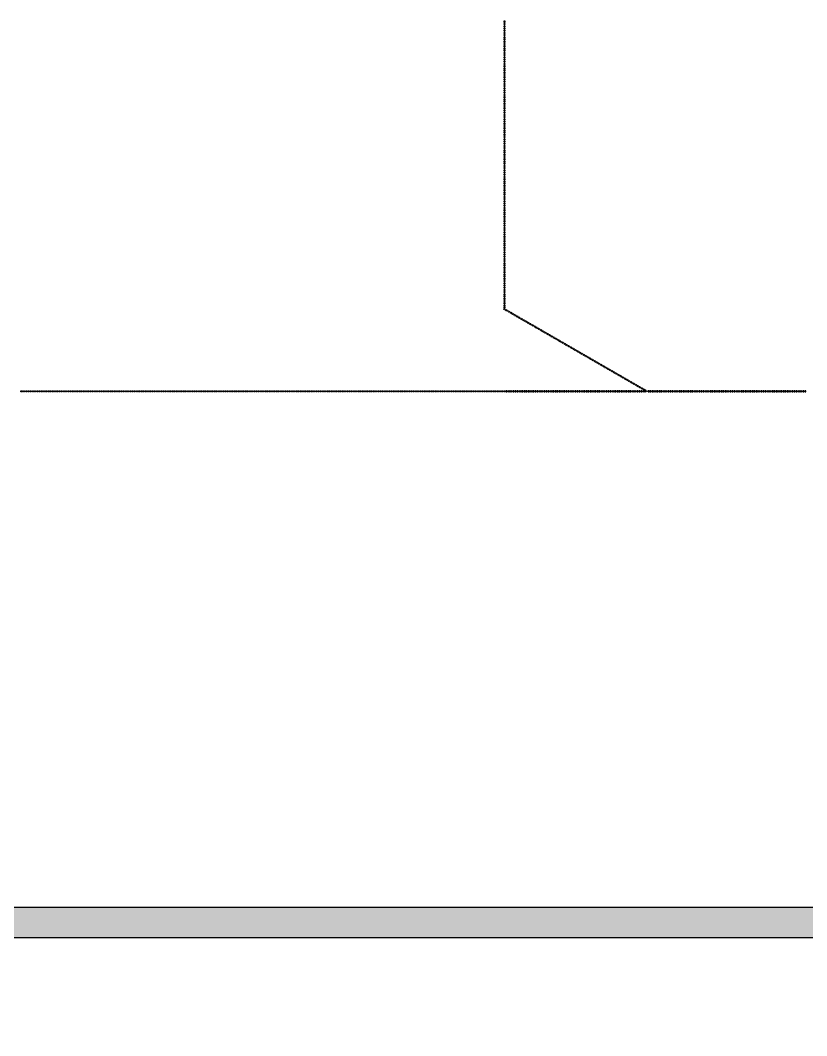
# Model space of a CAD drawing. Header units: inches. Extents: x 734146 to 834146, y 204695 to 304695.
# Drawn here: x 757994 to 760581, y 252955 to 256297 of the extents above; entities that cross this region are included whole.
import ezdxf

# ---------------------------------------------------------------- set-up
doc = ezdxf.new("R2010")
doc.units = ezdxf.units.IN
doc.header["$MEASUREMENT"] = 0

# ---------------------------------------------------------------- blocks, each defined once
blk = doc.blocks.new('*U42')
for p, q in [((760, -894.7), (761.5, -892.1)), ((760, -894.7), (764.1, -893.6)), ((761.5, -892.1), (764.1, -893.6))]:
    blk.add_line(p, q)
for points in [[(301.1, 319.3), (298.1, 319.3), (298.1, 322.3), (301.1, 322.3)], [(301.1, 313.3), (298.1, 313.3), (298.1, 316.3), (301.1, 316.3)], [(301.1, 307.3), (298.1, 307.3), (298.1, 310.3), (301.1, 310.3)], [(301.1, 301.3), (298.1, 301.3), (298.1, 304.3), (301.1, 304.3)], [(301.1, 295.3), (298.1, 295.3), (298.1, 298.3), (301.1, 298.3)], [(301.1, 289.3), (298.1, 289.3), (298.1, 292.3), (301.1, 292.3)], [(301.1, 283.3), (298.1, 283.3), (298.1, 286.3), (301.1, 286.3)], [(301.1, 277.3), (298.1, 277.3), (298.1, 280.3), (301.1, 280.3)], [(301.1, 271.3), (298.1, 271.3), (298.1, 274.3), (301.1, 274.3)], [(301.1, 265.3), (298.1, 265.3), (298.1, 268.3), (301.1, 268.3)], [(301.1, 259.3), (298.1, 259.3), (298.1, 262.3), (301.1, 262.3)], [(301.1, 253.3), (298.1, 253.3), (298.1, 256.3), (301.1, 256.3)], [(301.1, 247.3), (298.1, 247.3), (298.1, 250.3), (301.1, 250.3)], [(301.1, 241.3), (298.1, 241.3), (298.1, 244.3), (301.1, 244.3)], [(301.1, 235.3), (298.1, 235.3), (298.1, 238.3), (301.1, 238.3)], [(301.1, 229.3), (298.1, 229.3), (298.1, 232.3), (301.1, 232.3)], [(301.1, 223.3), (298.1, 223.3), (298.1, 226.3), (301.1, 226.3)], [(301.1, 217.3), (298.1, 217.3), (298.1, 220.3), (301.1, 220.3)], [(301.1, 211.3), (298.1, 211.3), (298.1, 214.3), (301.1, 214.3)], [(301.1, 205.3), (298.1, 205.3), (298.1, 208.3), (301.1, 208.3)], [(301.1, 199.3), (298.1, 199.3), (298.1, 202.3), (301.1, 202.3)], [(301.1, 193.3), (298.1, 193.3), (298.1, 196.3), (301.1, 196.3)], [(301.1, 187.3), (298.1, 187.3), (298.1, 190.3), (301.1, 190.3)], [(301.1, 181.3), (298.1, 181.3), (298.1, 184.3), (301.1, 184.3)], [(301.1, 175.3), (298.1, 175.3), (298.1, 178.3), (301.1, 178.3)], [(301.1, 169.3), (298.1, 169.3), (298.1, 172.3), (301.1, 172.3)], [(301.1, 163.3), (298.1, 163.3), (298.1, 166.3), (301.1, 166.3)], [(301.1, 157.3), (298.1, 157.3), (298.1, 160.3), (301.1, 160.3)], [(301.1, 151.3), (298.1, 151.3), (298.1, 154.3), (301.1, 154.3)], [(301.1, 145.3), (298.1, 145.3), (298.1, 148.3), (301.1, 148.3)], [(301.1, 139.3), (298.1, 139.3), (298.1, 142.3), (301.1, 142.3)], [(301.1, 133.3), (298.1, 133.3), (298.1, 136.3), (301.1, 136.3)], [(301.1, 127.3), (298.1, 127.3), (298.1, 130.3), (301.1, 130.3)], [(301.1, 121.3), (298.1, 121.3), (298.1, 124.3), (301.1, 124.3)], [(301.1, 115.3), (298.1, 115.3), (298.1, 118.3), (301.1, 118.3)], [(301.1, 109.3), (298.1, 109.3), (298.1, 112.3), (301.1, 112.3)], [(301.1, 103.3), (298.1, 103.3), (298.1, 106.3), (301.1, 106.3)], [(301.1, 97.3), (298.1, 97.3), (298.1, 100.3), (301.1, 100.3)], [(301.1, 91.3), (298.1, 91.3), (298.1, 94.3), (301.1, 94.3)], [(301.1, 85.3), (298.1, 85.3), (298.1, 88.3), (301.1, 88.3)], [(301.1, 79.3), (298.1, 79.3), (298.1, 82.3), (301.1, 82.3)], [(301.1, 73.3), (298.1, 73.3), (298.1, 76.3), (301.1, 76.3)], [(301.1, 67.3), (298.1, 67.3), (298.1, 70.3), (301.1, 70.3)], [(301.1, 61.3), (298.1, 61.3), (298.1, 64.3), (301.1, 64.3)], [(301.1, 55.3), (298.1, 55.3), (298.1, 58.3), (301.1, 58.3)], [(301.1, 49.3), (298.1, 49.3), (298.1, 52.3), (301.1, 52.3)], [(301.1, 43.3), (298.1, 43.3), (298.1, 46.3), (301.1, 46.3)], [(301.1, 37.3), (298.1, 37.3), (298.1, 40.3), (301.1, 40.3)], [(301.1, 31.3), (298.1, 31.3), (298.1, 34.3), (301.1, 34.3)], [(301.1, 25.3), (298.1, 25.3), (298.1, 28.3), (301.1, 28.3)], [(301.1, 19.3), (298.1, 19.3), (298.1, 22.3), (301.1, 22.3)], [(301.1, 13.3), (298.1, 13.3), (298.1, 16.3), (301.1, 16.3)], [(301.1, 7.3), (298.1, 7.3), (298.1, 10.3), (301.1, 10.3)], [(301.1, 1.3), (298.1, 1.3), (298.1, 4.3), (301.1, 4.3)], [(301.1, -4.7), (298.1, -4.7), (298.1, -1.7), (301.1, -1.7)], [(301.1, -10.7), (298.1, -10.7), (298.1, -7.7), (301.1, -7.7)], [(301.1, -16.7), (298.1, -16.7), (298.1, -13.7), (301.1, -13.7)], [(301.1, -22.7), (298.1, -22.7), (298.1, -19.7), (301.1, -19.7)], [(301.1, -28.7), (298.1, -28.7), (298.1, -25.7), (301.1, -25.7)], [(301.1, -34.7), (298.1, -34.7), (298.1, -31.7), (301.1, -31.7)], [(301.1, -40.7), (298.1, -40.7), (298.1, -37.7), (301.1, -37.7)], [(301.1, -46.7), (298.1, -46.7), (298.1, -43.7), (301.1, -43.7)], [(301.1, -52.7), (298.1, -52.7), (298.1, -49.7), (301.1, -49.7)], [(301.1, -58.7), (298.1, -58.7), (298.1, -55.7), (301.1, -55.7)], [(301.1, -64.7), (298.1, -64.7), (298.1, -61.7), (301.1, -61.7)], [(301.1, -70.7), (298.1, -70.7), (298.1, -67.7), (301.1, -67.7)], [(301.1, -76.7), (298.1, -76.7), (298.1, -73.7), (301.1, -73.7)], [(301.1, -82.7), (298.1, -82.7), (298.1, -79.7), (301.1, -79.7)], [(301.1, -88.7), (298.1, -88.7), (298.1, -85.7), (301.1, -85.7)], [(301.1, -94.7), (298.1, -94.7), (298.1, -91.7), (301.1, -91.7)], [(301.1, -100.7), (298.1, -100.7), (298.1, -97.7), (301.1, -97.7)], [(301.1, -106.7), (298.1, -106.7), (298.1, -103.7), (301.1, -103.7)], [(301.1, -112.7), (298.1, -112.7), (298.1, -109.7), (301.1, -109.7)], [(301.1, -118.7), (298.1, -118.7), (298.1, -115.7), (301.1, -115.7)], [(301.1, -124.7), (298.1, -124.7), (298.1, -121.7), (301.1, -121.7)], [(301.1, -130.7), (298.1, -130.7), (298.1, -127.7), (301.1, -127.7)], [(301.1, -136.7), (298.1, -136.7), (298.1, -133.7), (301.1, -133.7)], [(301.1, -142.7), (298.1, -142.7), (298.1, -139.7), (301.1, -139.7)], [(301.1, -148.7), (298.1, -148.7), (298.1, -145.7), (301.1, -145.7)], [(301.1, -154.7), (298.1, -154.7), (298.1, -151.7), (301.1, -151.7)], [(301.1, -160.7), (298.1, -160.7), (298.1, -157.7), (301.1, -157.7)], [(301.1, -166.7), (298.1, -166.7), (298.1, -163.7), (301.1, -163.7)], [(301.1, -172.7), (298.1, -172.7), (298.1, -169.7), (301.1, -169.7)], [(301.1, -178.7), (298.1, -178.7), (298.1, -175.7), (301.1, -175.7)], [(301.1, -184.7), (298.1, -184.7), (298.1, -181.7), (301.1, -181.7)], [(301.1, -190.7), (298.1, -190.7), (298.1, -187.7), (301.1, -187.7)], [(301.1, -196.7), (298.1, -196.7), (298.1, -193.7), (301.1, -193.7)], [(301.1, -202.7), (298.1, -202.7), (298.1, -199.7), (301.1, -199.7)], [(301.1, -208.7), (298.1, -208.7), (298.1, -205.7), (301.1, -205.7)], [(301.1, -214.7), (298.1, -214.7), (298.1, -211.7), (301.1, -211.7)], [(301.1, -220.7), (298.1, -220.7), (298.1, -217.7), (301.1, -217.7)], [(301.1, -226.7), (298.1, -226.7), (298.1, -223.7), (301.1, -223.7)], [(301.1, -232.7), (298.1, -232.7), (298.1, -229.7), (301.1, -229.7)], [(301.1, -238.7), (298.1, -238.7), (298.1, -235.7), (301.1, -235.7)], [(301.1, -244.7), (298.1, -244.7), (298.1, -241.7), (301.1, -241.7)], [(301.1, -250.7), (298.1, -250.7), (298.1, -247.7), (301.1, -247.7)], [(301.1, -256.7), (298.1, -256.7), (298.1, -253.7), (301.1, -253.7)], [(301.1, -262.7), (298.1, -262.7), (298.1, -259.7), (301.1, -259.7)], [(301.1, -268.7), (298.1, -268.7), (298.1, -265.7), (301.1, -265.7)], [(301.1, -274.7), (298.1, -274.7), (298.1, -271.7), (301.1, -271.7)], [(301.1, -280.7), (298.1, -280.7), (298.1, -277.7), (301.1, -277.7)], [(301.1, -286.7), (298.1, -286.7), (298.1, -283.7), (301.1, -283.7)], [(301.1, -292.7), (298.1, -292.7), (298.1, -289.7), (301.1, -289.7)], [(301.1, -298.7), (298.1, -298.7), (298.1, -295.7), (301.1, -295.7)], [(301.1, -304.7), (298.1, -304.7), (298.1, -301.7), (301.1, -301.7)], [(301.1, -310.7), (298.1, -310.7), (298.1, -307.7), (301.1, -307.7)], [(301.1, -316.7), (298.1, -316.7), (298.1, -313.7), (301.1, -313.7)], [(301.1, -322.7), (298.1, -322.7), (298.1, -319.7), (301.1, -319.7)], [(301.1, -328.7), (298.1, -328.7), (298.1, -325.7), (301.1, -325.7)], [(301.1, -334.7), (298.1, -334.7), (298.1, -331.7), (301.1, -331.7)], [(301.1, -340.7), (298.1, -340.7), (298.1, -337.7), (301.1, -337.7)], [(301.1, -346.7), (298.1, -346.7), (298.1, -343.7), (301.1, -343.7)], [(301.1, -352.7), (298.1, -352.7), (298.1, -349.7), (301.1, -349.7)], [(301.1, -358.7), (298.1, -358.7), (298.1, -355.7), (301.1, -355.7)], [(301.1, -364.7), (298.1, -364.7), (298.1, -361.7), (301.1, -361.7)], [(301.1, -370.7), (298.1, -370.7), (298.1, -367.7), (301.1, -367.7)], [(301.1, -376.7), (298.1, -376.7), (298.1, -373.7), (301.1, -373.7)], [(301.1, -382.7), (298.1, -382.7), (298.1, -379.7), (301.1, -379.7)], [(301.1, -388.7), (298.1, -388.7), (298.1, -385.7), (301.1, -385.7)], [(301.1, -394.7), (298.1, -394.7), (298.1, -391.7), (301.1, -391.7)], [(301.1, -400.7), (298.1, -400.7), (298.1, -397.7), (301.1, -397.7)], [(301.1, -406.7), (298.1, -406.7), (298.1, -403.7), (301.1, -403.7)], [(301.1, -412.7), (298.1, -412.7), (298.1, -409.7), (301.1, -409.7)], [(301.1, -418.7), (298.1, -418.7), (298.1, -415.7), (301.1, -415.7)], [(301.1, -424.7), (298.1, -424.7), (298.1, -421.7), (301.1, -421.7)], [(301.1, -430.7), (298.1, -430.7), (298.1, -427.7), (301.1, -427.7)], [(301.1, -436.7), (298.1, -436.7), (298.1, -433.7), (301.1, -433.7)], [(301.1, -442.7), (298.1, -442.7), (298.1, -439.7), (301.1, -439.7)], [(301.1, -448.7), (298.1, -448.7), (298.1, -445.7), (301.1, -445.7)], [(301.1, -454.7), (298.1, -454.7), (298.1, -451.7), (301.1, -451.7)], [(301.1, -460.7), (298.1, -460.7), (298.1, -457.7), (301.1, -457.7)], [(301.1, -466.7), (298.1, -466.7), (298.1, -463.7), (301.1, -463.7)], [(301.1, -472.7), (298.1, -472.7), (298.1, -469.7), (301.1, -469.7)], [(301.1, -478.7), (298.1, -478.7), (298.1, -475.7), (301.1, -475.7)], [(301.1, -484.7), (298.1, -484.7), (298.1, -481.7), (301.1, -481.7)], [(301.1, -490.7), (298.1, -490.7), (298.1, -487.7), (301.1, -487.7)], [(301.1, -496.7), (298.1, -496.7), (298.1, -493.7), (301.1, -493.7)], [(301.1, -502.7), (298.1, -502.7), (298.1, -499.7), (301.1, -499.7)], [(301.1, -508.7), (298.1, -508.7), (298.1, -505.7), (301.1, -505.7)], [(301.1, -514.7), (298.1, -514.7), (298.1, -511.7), (301.1, -511.7)], [(301.1, -520.7), (298.1, -520.7), (298.1, -517.7), (301.1, -517.7)], [(301.1, -526.7), (298.1, -526.7), (298.1, -523.7), (301.1, -523.7)], [(301.1, -532.7), (298.1, -532.7), (298.1, -529.7), (301.1, -529.7)], [(301.1, -538.7), (298.1, -538.7), (298.1, -535.7), (301.1, -535.7)], [(301.1, -544.7), (298.1, -544.7), (298.1, -541.7), (301.1, -541.7)], [(301.1, -550.7), (298.1, -550.7), (298.1, -547.7), (301.1, -547.7)], [(301.1, -556.7), (298.1, -556.7), (298.1, -553.7), (301.1, -553.7)], [(301.1, -562.7), (298.1, -562.7), (298.1, -559.7), (301.1, -559.7)], [(301.1, -568.7), (298.1, -568.7), (298.1, -565.7), (301.1, -565.7)], [(301.1, -574.7), (298.1, -574.7), (298.1, -571.7), (301.1, -571.7)], [(301.1, -580.7), (298.1, -580.7), (298.1, -577.7), (301.1, -577.7)], [(301.1, -586.7), (298.1, -586.7), (298.1, -583.7), (301.1, -583.7)], [(301.1, -592.7), (298.1, -592.7), (298.1, -589.7), (301.1, -589.7)], [(301.1, -598.7), (298.1, -598.7), (298.1, -595.7), (301.1, -595.7)], [(297.6, -627.7), (299.1, -625.1), (301.7, -626.6), (300.2, -629.2)], [(301.1, -604.7), (298.1, -604.7), (298.1, -601.7), (301.1, -601.7)], [(301.1, -610.7), (298.1, -610.7), (298.1, -607.7), (301.1, -607.7)], [(301.1, -616.7), (298.1, -616.7), (298.1, -613.7), (301.1, -613.7)], [(301.1, -622.7), (298.1, -622.7), (298.1, -619.7), (301.1, -619.7)], [(302.8, -630.7), (304.3, -628.1), (306.9, -629.6), (305.4, -632.2)], [(308, -633.7), (309.5, -631.1), (312.1, -632.6), (310.6, -635.2)], [(313.2, -636.7), (314.7, -634.1), (317.3, -635.6), (315.8, -638.2)], [(318.4, -639.7), (319.9, -637.1), (322.5, -638.6), (321, -641.2)], [(323.6, -642.7), (325.1, -640.1), (327.6, -641.6), (326.1, -644.2)], [(328.7, -645.7), (330.2, -643.1), (332.8, -644.6), (331.3, -647.2)], [(333.9, -648.7), (335.4, -646.1), (338, -647.6), (336.5, -650.2)], [(339.1, -651.7), (340.6, -649.1), (343.2, -650.6), (341.7, -653.2)], [(344.3, -654.7), (345.8, -652.1), (348.4, -653.6), (346.9, -656.2)], [(349.5, -657.7), (351, -655.1), (353.6, -656.6), (352.1, -659.2)], [(354.7, -660.7), (356.2, -658.1), (358.8, -659.6), (357.3, -662.2)], [(359.9, -663.7), (361.4, -661.1), (364, -662.6), (362.5, -665.2)], [(365.1, -666.7), (366.6, -664.1), (369.2, -665.6), (367.7, -668.2)], [(370.3, -669.7), (371.8, -667.1), (374.4, -668.6), (372.9, -671.2)], [(375.5, -672.7), (377, -670.1), (379.6, -671.6), (378.1, -674.2)], [(380.7, -675.7), (382.2, -673.1), (384.8, -674.6), (383.3, -677.2)], [(385.9, -678.7), (387.4, -676.1), (390, -677.6), (388.5, -680.2)], [(391.1, -681.7), (392.6, -679.1), (395.2, -680.6), (393.7, -683.2)], [(396.3, -684.7), (397.8, -682.1), (400.4, -683.6), (398.9, -686.2)], [(401.5, -687.7), (403, -685.1), (405.6, -686.6), (404.1, -689.2)], [(406.7, -690.7), (408.2, -688.1), (410.8, -689.6), (409.3, -692.2)], [(411.9, -693.7), (413.4, -691.1), (416, -692.6), (414.5, -695.2)], [(417.1, -696.7), (418.6, -694.1), (421.2, -695.6), (419.7, -698.2)], [(422.3, -699.7), (423.8, -697.1), (426.4, -698.6), (424.9, -701.2)], [(427.5, -702.7), (429, -700.1), (431.6, -701.6), (430.1, -704.2)], [(432.7, -705.7), (434.2, -703.1), (436.8, -704.6), (435.3, -707.2)], [(437.9, -708.7), (439.4, -706.1), (442, -707.6), (440.5, -710.2)], [(443.1, -711.7), (444.6, -709.1), (447.2, -710.6), (445.7, -713.2)], [(448.3, -714.7), (449.8, -712.1), (452.4, -713.6), (450.9, -716.2)], [(453.5, -717.7), (455, -715.1), (457.6, -716.6), (456.1, -719.2)], [(458.7, -720.7), (460.2, -718.1), (462.7, -719.6), (461.2, -722.2)], [(463.8, -723.7), (465.3, -721.1), (467.9, -722.6), (466.4, -725.2)], [(469, -726.7), (470.5, -724.1), (473.1, -725.6), (471.6, -728.2)], [(474.2, -729.7), (475.7, -727.1), (478.3, -728.6), (476.8, -731.2)], [(479.4, -732.7), (480.9, -730.1), (483.5, -731.6), (482, -734.2)], [(484.6, -735.7), (486.1, -733.1), (488.7, -734.6), (487.2, -737.2)], [(489.8, -738.7), (491.3, -736.1), (493.9, -737.6), (492.4, -740.2)], [(495, -741.7), (496.5, -739.1), (499.1, -740.6), (497.6, -743.2)], [(500.2, -744.7), (501.7, -742.1), (504.3, -743.6), (502.8, -746.2)], [(505.4, -747.7), (506.9, -745.1), (509.5, -746.6), (508, -749.2)], [(510.6, -750.7), (512.1, -748.1), (514.7, -749.6), (513.2, -752.2)], [(515.8, -753.7), (517.3, -751.1), (519.9, -752.6), (518.4, -755.2)], [(521, -756.7), (522.5, -754.1), (525.1, -755.6), (523.6, -758.2)], [(526.2, -759.7), (527.7, -757.1), (530.3, -758.6), (528.8, -761.2)], [(531.4, -762.7), (532.9, -760.1), (535.5, -761.6), (534, -764.2)], [(536.6, -765.7), (538.1, -763.1), (540.7, -764.6), (539.2, -767.2)], [(541.8, -768.7), (543.3, -766.1), (545.9, -767.6), (544.4, -770.2)], [(547, -771.7), (548.5, -769.1), (551.1, -770.6), (549.6, -773.2)], [(552.2, -774.7), (553.7, -772.1), (556.3, -773.6), (554.8, -776.2)], [(557.4, -777.7), (558.9, -775.1), (561.5, -776.6), (560, -779.2)], [(562.6, -780.7), (564.1, -778.1), (566.7, -779.6), (565.2, -782.2)], [(567.8, -783.7), (569.3, -781.1), (571.9, -782.6), (570.4, -785.2)], [(573, -786.7), (574.5, -784.1), (577.1, -785.6), (575.6, -788.2)], [(578.2, -789.7), (579.7, -787.1), (582.3, -788.6), (580.8, -791.2)], [(583.4, -792.7), (584.9, -790.1), (587.5, -791.6), (586, -794.2)], [(588.6, -795.7), (590.1, -793.1), (592.7, -794.6), (591.2, -797.2)], [(593.8, -798.7), (595.3, -796.1), (597.8, -797.6), (596.3, -800.2)], [(598.9, -801.7), (600.4, -799.1), (603, -800.6), (601.5, -803.2)], [(604.1, -804.7), (605.6, -802.1), (608.2, -803.6), (606.7, -806.2)], [(609.3, -807.7), (610.8, -805.1), (613.4, -806.6), (611.9, -809.2)], [(614.5, -810.7), (616, -808.1), (618.6, -809.6), (617.1, -812.2)], [(619.7, -813.7), (621.2, -811.1), (623.8, -812.6), (622.3, -815.2)], [(624.9, -816.7), (626.4, -814.1), (629, -815.6), (627.5, -818.2)], [(630.1, -819.7), (631.6, -817.1), (634.2, -818.6), (632.7, -821.2)], [(635.3, -822.7), (636.8, -820.1), (639.4, -821.6), (637.9, -824.2)], [(640.5, -825.7), (642, -823.1), (644.6, -824.6), (643.1, -827.2)], [(645.7, -828.7), (647.2, -826.1), (649.8, -827.6), (648.3, -830.2)], [(650.9, -831.7), (652.4, -829.1), (655, -830.6), (653.5, -833.2)], [(656.1, -834.7), (657.6, -832.1), (660.2, -833.6), (658.7, -836.2)], [(661.3, -837.7), (662.8, -835.1), (665.4, -836.6), (663.9, -839.2)], [(666.5, -840.7), (668, -838.1), (670.6, -839.6), (669.1, -842.2)], [(671.7, -843.7), (673.2, -841.1), (675.8, -842.6), (674.3, -845.2)], [(676.9, -846.7), (678.4, -844.1), (681, -845.6), (679.5, -848.2)], [(682.1, -849.7), (683.6, -847.1), (686.2, -848.6), (684.7, -851.2)], [(687.3, -852.7), (688.8, -850.1), (691.4, -851.6), (689.9, -854.2)], [(692.5, -855.7), (694, -853.1), (696.6, -854.6), (695.1, -857.2)], [(697.7, -858.7), (699.2, -856.1), (701.8, -857.6), (700.3, -860.2)], [(702.9, -861.7), (704.4, -859.1), (707, -860.6), (705.5, -863.2)], [(708.1, -864.7), (709.6, -862.1), (712.2, -863.6), (710.7, -866.2)], [(713.3, -867.7), (714.8, -865.1), (717.4, -866.6), (715.9, -869.2)], [(718.5, -870.7), (720, -868.1), (722.6, -869.6), (721.1, -872.2)], [(-1288.9, -895.7), (-1288.9, -898.7), (-1291.9, -898.7), (-1291.9, -895.7)], [(-1282.9, -895.7), (-1282.9, -898.7), (-1285.9, -898.7), (-1285.9, -895.7)], [(-1276.9, -895.7), (-1276.9, -898.7), (-1279.9, -898.7), (-1279.9, -895.7)], [(-1270.9, -895.7), (-1270.9, -898.7), (-1273.9, -898.7), (-1273.9, -895.7)], [(-1264.9, -895.7), (-1264.9, -898.7), (-1267.9, -898.7), (-1267.9, -895.7)], [(-1258.9, -895.7), (-1258.9, -898.7), (-1261.9, -898.7), (-1261.9, -895.7)], [(-1252.9, -895.7), (-1252.9, -898.7), (-1255.9, -898.7), (-1255.9, -895.7)], [(-1246.9, -895.7), (-1246.9, -898.7), (-1249.9, -898.7), (-1249.9, -895.7)], [(-1240.9, -895.7), (-1240.9, -898.7), (-1243.9, -898.7), (-1243.9, -895.7)], [(-1234.9, -895.7), (-1234.9, -898.7), (-1237.9, -898.7), (-1237.9, -895.7)], [(-1228.9, -895.7), (-1228.9, -898.7), (-1231.9, -898.7), (-1231.9, -895.7)], [(-1222.9, -895.7), (-1222.9, -898.7), (-1225.9, -898.7), (-1225.9, -895.7)], [(-1216.9, -895.7), (-1216.9, -898.7), (-1219.9, -898.7), (-1219.9, -895.7)], [(-1210.9, -895.7), (-1210.9, -898.7), (-1213.9, -898.7), (-1213.9, -895.7)], [(-1204.9, -895.7), (-1204.9, -898.7), (-1207.9, -898.7), (-1207.9, -895.7)], [(-1198.9, -895.7), (-1198.9, -898.7), (-1201.9, -898.7), (-1201.9, -895.7)], [(-1192.9, -895.7), (-1192.9, -898.7), (-1195.9, -898.7), (-1195.9, -895.7)], [(-1186.9, -895.7), (-1186.9, -898.7), (-1189.9, -898.7), (-1189.9, -895.7)], [(-1180.9, -895.7), (-1180.9, -898.7), (-1183.9, -898.7), (-1183.9, -895.7)], [(-1174.9, -895.7), (-1174.9, -898.7), (-1177.9, -898.7), (-1177.9, -895.7)], [(-1168.9, -895.7), (-1168.9, -898.7), (-1171.9, -898.7), (-1171.9, -895.7)], [(-1162.9, -895.7), (-1162.9, -898.7), (-1165.9, -898.7), (-1165.9, -895.7)], [(-1156.9, -895.7), (-1156.9, -898.7), (-1159.9, -898.7), (-1159.9, -895.7)], [(-1150.9, -895.7), (-1150.9, -898.7), (-1153.9, -898.7), (-1153.9, -895.7)], [(-1144.9, -895.7), (-1144.9, -898.7), (-1147.9, -898.7), (-1147.9, -895.7)], [(-1138.9, -895.7), (-1138.9, -898.7), (-1141.9, -898.7), (-1141.9, -895.7)], [(-1132.9, -895.7), (-1132.9, -898.7), (-1135.9, -898.7), (-1135.9, -895.7)], [(-1126.9, -895.7), (-1126.9, -898.7), (-1129.9, -898.7), (-1129.9, -895.7)], [(-1120.9, -895.7), (-1120.9, -898.7), (-1123.9, -898.7), (-1123.9, -895.7)], [(-1114.9, -895.7), (-1114.9, -898.7), (-1117.9, -898.7), (-1117.9, -895.7)], [(-1108.9, -895.7), (-1108.9, -898.7), (-1111.9, -898.7), (-1111.9, -895.7)], [(-1102.9, -895.7), (-1102.9, -898.7), (-1105.9, -898.7), (-1105.9, -895.7)], [(-1096.9, -895.7), (-1096.9, -898.7), (-1099.9, -898.7), (-1099.9, -895.7)], [(-1090.9, -895.7), (-1090.9, -898.7), (-1093.9, -898.7), (-1093.9, -895.7)], [(-1084.9, -895.7), (-1084.9, -898.7), (-1087.9, -898.7), (-1087.9, -895.7)], [(-1078.9, -895.7), (-1078.9, -898.7), (-1081.9, -898.7), (-1081.9, -895.7)], [(-1072.9, -895.7), (-1072.9, -898.7), (-1075.9, -898.7), (-1075.9, -895.7)], [(-1066.9, -895.7), (-1066.9, -898.7), (-1069.9, -898.7), (-1069.9, -895.7)], [(-1060.9, -895.7), (-1060.9, -898.7), (-1063.9, -898.7), (-1063.9, -895.7)], [(-1054.9, -895.7), (-1054.9, -898.7), (-1057.9, -898.7), (-1057.9, -895.7)], [(-1048.9, -895.7), (-1048.9, -898.7), (-1051.9, -898.7), (-1051.9, -895.7)], [(-1042.9, -895.7), (-1042.9, -898.7), (-1045.9, -898.7), (-1045.9, -895.7)], [(-1036.9, -895.7), (-1036.9, -898.7), (-1039.9, -898.7), (-1039.9, -895.7)], [(-1030.9, -895.7), (-1030.9, -898.7), (-1033.9, -898.7), (-1033.9, -895.7)], [(-1024.9, -895.7), (-1024.9, -898.7), (-1027.9, -898.7), (-1027.9, -895.7)], [(-1018.9, -895.7), (-1018.9, -898.7), (-1021.9, -898.7), (-1021.9, -895.7)], [(-1012.9, -895.7), (-1012.9, -898.7), (-1015.9, -898.7), (-1015.9, -895.7)], [(-1006.9, -895.7), (-1006.9, -898.7), (-1009.9, -898.7), (-1009.9, -895.7)], [(-1000.9, -895.7), (-1000.9, -898.7), (-1003.9, -898.7), (-1003.9, -895.7)], [(-994.9, -895.7), (-994.9, -898.7), (-997.9, -898.7), (-997.9, -895.7)], [(-988.9, -895.7), (-988.9, -898.7), (-991.9, -898.7), (-991.9, -895.7)], [(-982.9, -895.7), (-982.9, -898.7), (-985.9, -898.7), (-985.9, -895.7)], [(-976.9, -895.7), (-976.9, -898.7), (-979.9, -898.7), (-979.9, -895.7)], [(-970.9, -895.7), (-970.9, -898.7), (-973.9, -898.7), (-973.9, -895.7)], [(-964.9, -895.7), (-964.9, -898.7), (-967.9, -898.7), (-967.9, -895.7)], [(-958.9, -895.7), (-958.9, -898.7), (-961.9, -898.7), (-961.9, -895.7)], [(-952.9, -895.7), (-952.9, -898.7), (-955.9, -898.7), (-955.9, -895.7)], [(-946.9, -895.7), (-946.9, -898.7), (-949.9, -898.7), (-949.9, -895.7)], [(-940.9, -895.7), (-940.9, -898.7), (-943.9, -898.7), (-943.9, -895.7)], [(-934.9, -895.7), (-934.9, -898.7), (-937.9, -898.7), (-937.9, -895.7)], [(-928.9, -895.7), (-928.9, -898.7), (-931.9, -898.7), (-931.9, -895.7)], [(-922.9, -895.7), (-922.9, -898.7), (-925.9, -898.7), (-925.9, -895.7)], [(-916.9, -895.7), (-916.9, -898.7), (-919.9, -898.7), (-919.9, -895.7)], [(-910.9, -895.7), (-910.9, -898.7), (-913.9, -898.7), (-913.9, -895.7)], [(-904.9, -895.7), (-904.9, -898.7), (-907.9, -898.7), (-907.9, -895.7)], [(-898.9, -895.7), (-898.9, -898.7), (-901.9, -898.7), (-901.9, -895.7)], [(-892.9, -895.7), (-892.9, -898.7), (-895.9, -898.7), (-895.9, -895.7)], [(-886.9, -895.7), (-886.9, -898.7), (-889.9, -898.7), (-889.9, -895.7)], [(-880.9, -895.7), (-880.9, -898.7), (-883.9, -898.7), (-883.9, -895.7)], [(-874.9, -895.7), (-874.9, -898.7), (-877.9, -898.7), (-877.9, -895.7)], [(-868.9, -895.7), (-868.9, -898.7), (-871.9, -898.7), (-871.9, -895.7)], [(-862.9, -895.7), (-862.9, -898.7), (-865.9, -898.7), (-865.9, -895.7)], [(-856.9, -895.7), (-856.9, -898.7), (-859.9, -898.7), (-859.9, -895.7)], [(-850.9, -895.7), (-850.9, -898.7), (-853.9, -898.7), (-853.9, -895.7)], [(-844.9, -895.7), (-844.9, -898.7), (-847.9, -898.7), (-847.9, -895.7)], [(-838.9, -895.7), (-838.9, -898.7), (-841.9, -898.7), (-841.9, -895.7)], [(-832.9, -895.7), (-832.9, -898.7), (-835.9, -898.7), (-835.9, -895.7)], [(-826.9, -895.7), (-826.9, -898.7), (-829.9, -898.7), (-829.9, -895.7)], [(-820.9, -895.7), (-820.9, -898.7), (-823.9, -898.7), (-823.9, -895.7)], [(-814.9, -895.7), (-814.9, -898.7), (-817.9, -898.7), (-817.9, -895.7)], [(-808.9, -895.7), (-808.9, -898.7), (-811.9, -898.7), (-811.9, -895.7)], [(-802.9, -895.7), (-802.9, -898.7), (-805.9, -898.7), (-805.9, -895.7)], [(-796.9, -895.7), (-796.9, -898.7), (-799.9, -898.7), (-799.9, -895.7)], [(-790.9, -895.7), (-790.9, -898.7), (-793.9, -898.7), (-793.9, -895.7)], [(-784.9, -895.7), (-784.9, -898.7), (-787.9, -898.7), (-787.9, -895.7)], [(-778.9, -895.7), (-778.9, -898.7), (-781.9, -898.7), (-781.9, -895.7)], [(-772.9, -895.7), (-772.9, -898.7), (-775.9, -898.7), (-775.9, -895.7)], [(-766.9, -895.7), (-766.9, -898.7), (-769.9, -898.7), (-769.9, -895.7)], [(-760.9, -895.7), (-760.9, -898.7), (-763.9, -898.7), (-763.9, -895.7)], [(-754.9, -895.7), (-754.9, -898.7), (-757.9, -898.7), (-757.9, -895.7)], [(-748.9, -895.7), (-748.9, -898.7), (-751.9, -898.7), (-751.9, -895.7)], [(-742.9, -895.7), (-742.9, -898.7), (-745.9, -898.7), (-745.9, -895.7)], [(-736.9, -895.7), (-736.9, -898.7), (-739.9, -898.7), (-739.9, -895.7)], [(-730.9, -895.7), (-730.9, -898.7), (-733.9, -898.7), (-733.9, -895.7)], [(-724.9, -895.7), (-724.9, -898.7), (-727.9, -898.7), (-727.9, -895.7)], [(-718.9, -895.7), (-718.9, -898.7), (-721.9, -898.7), (-721.9, -895.7)], [(-712.9, -895.7), (-712.9, -898.7), (-715.9, -898.7), (-715.9, -895.7)], [(-706.9, -895.7), (-706.9, -898.7), (-709.9, -898.7), (-709.9, -895.7)], [(-700.9, -895.7), (-700.9, -898.7), (-703.9, -898.7), (-703.9, -895.7)], [(-694.9, -895.7), (-694.9, -898.7), (-697.9, -898.7), (-697.9, -895.7)], [(-688.9, -895.7), (-688.9, -898.7), (-691.9, -898.7), (-691.9, -895.7)], [(-682.9, -895.7), (-682.9, -898.7), (-685.9, -898.7), (-685.9, -895.7)], [(-676.9, -895.7), (-676.9, -898.7), (-679.9, -898.7), (-679.9, -895.7)], [(-670.9, -895.7), (-670.9, -898.7), (-673.9, -898.7), (-673.9, -895.7)], [(-664.9, -895.7), (-664.9, -898.7), (-667.9, -898.7), (-667.9, -895.7)], [(-658.9, -895.7), (-658.9, -898.7), (-661.9, -898.7), (-661.9, -895.7)], [(-652.9, -895.7), (-652.9, -898.7), (-655.9, -898.7), (-655.9, -895.7)], [(-646.9, -895.7), (-646.9, -898.7), (-649.9, -898.7), (-649.9, -895.7)], [(-640.9, -895.7), (-640.9, -898.7), (-643.9, -898.7), (-643.9, -895.7)], [(-634.9, -895.7), (-634.9, -898.7), (-637.9, -898.7), (-637.9, -895.7)], [(-628.9, -895.7), (-628.9, -898.7), (-631.9, -898.7), (-631.9, -895.7)], [(-622.9, -895.7), (-622.9, -898.7), (-625.9, -898.7), (-625.9, -895.7)], [(-616.9, -895.7), (-616.9, -898.7), (-619.9, -898.7), (-619.9, -895.7)], [(-610.9, -895.7), (-610.9, -898.7), (-613.9, -898.7), (-613.9, -895.7)], [(-604.9, -895.7), (-604.9, -898.7), (-607.9, -898.7), (-607.9, -895.7)], [(-598.9, -895.7), (-598.9, -898.7), (-601.9, -898.7), (-601.9, -895.7)], [(-592.9, -895.7), (-592.9, -898.7), (-595.9, -898.7), (-595.9, -895.7)], [(-586.9, -895.7), (-586.9, -898.7), (-589.9, -898.7), (-589.9, -895.7)], [(-580.9, -895.7), (-580.9, -898.7), (-583.9, -898.7), (-583.9, -895.7)], [(-574.9, -895.7), (-574.9, -898.7), (-577.9, -898.7), (-577.9, -895.7)], [(-568.9, -895.7), (-568.9, -898.7), (-571.9, -898.7), (-571.9, -895.7)], [(-562.9, -895.7), (-562.9, -898.7), (-565.9, -898.7), (-565.9, -895.7)], [(-556.9, -895.7), (-556.9, -898.7), (-559.9, -898.7), (-559.9, -895.7)], [(-550.9, -895.7), (-550.9, -898.7), (-553.9, -898.7), (-553.9, -895.7)], [(-544.9, -895.7), (-544.9, -898.7), (-547.9, -898.7), (-547.9, -895.7)], [(-538.9, -895.7), (-538.9, -898.7), (-541.9, -898.7), (-541.9, -895.7)], [(-532.9, -895.7), (-532.9, -898.7), (-535.9, -898.7), (-535.9, -895.7)], [(-526.9, -895.7), (-526.9, -898.7), (-529.9, -898.7), (-529.9, -895.7)], [(-520.9, -895.7), (-520.9, -898.7), (-523.9, -898.7), (-523.9, -895.7)], [(-514.9, -895.7), (-514.9, -898.7), (-517.9, -898.7), (-517.9, -895.7)], [(-508.9, -895.7), (-508.9, -898.7), (-511.9, -898.7), (-511.9, -895.7)], [(-502.9, -895.7), (-502.9, -898.7), (-505.9, -898.7), (-505.9, -895.7)], [(-496.9, -895.7), (-496.9, -898.7), (-499.9, -898.7), (-499.9, -895.7)], [(-490.9, -895.7), (-490.9, -898.7), (-493.9, -898.7), (-493.9, -895.7)], [(-484.9, -895.7), (-484.9, -898.7), (-487.9, -898.7), (-487.9, -895.7)], [(-478.9, -895.7), (-478.9, -898.7), (-481.9, -898.7), (-481.9, -895.7)], [(-472.9, -895.7), (-472.9, -898.7), (-475.9, -898.7), (-475.9, -895.7)], [(-466.9, -895.7), (-466.9, -898.7), (-469.9, -898.7), (-469.9, -895.7)], [(-460.9, -895.7), (-460.9, -898.7), (-463.9, -898.7), (-463.9, -895.7)], [(-454.9, -895.7), (-454.9, -898.7), (-457.9, -898.7), (-457.9, -895.7)], [(-448.9, -895.7), (-448.9, -898.7), (-451.9, -898.7), (-451.9, -895.7)], [(-442.9, -895.7), (-442.9, -898.7), (-445.9, -898.7), (-445.9, -895.7)], [(-436.9, -895.7), (-436.9, -898.7), (-439.9, -898.7), (-439.9, -895.7)], [(-430.9, -895.7), (-430.9, -898.7), (-433.9, -898.7), (-433.9, -895.7)], [(-424.9, -895.7), (-424.9, -898.7), (-427.9, -898.7), (-427.9, -895.7)], [(-418.9, -895.7), (-418.9, -898.7), (-421.9, -898.7), (-421.9, -895.7)], [(-412.9, -895.7), (-412.9, -898.7), (-415.9, -898.7), (-415.9, -895.7)], [(-406.9, -895.7), (-406.9, -898.7), (-409.9, -898.7), (-409.9, -895.7)], [(-400.9, -895.7), (-400.9, -898.7), (-403.9, -898.7), (-403.9, -895.7)], [(-394.9, -895.7), (-394.9, -898.7), (-397.9, -898.7), (-397.9, -895.7)], [(-388.9, -895.7), (-388.9, -898.7), (-391.9, -898.7), (-391.9, -895.7)], [(-382.9, -895.7), (-382.9, -898.7), (-385.9, -898.7), (-385.9, -895.7)], [(-376.9, -895.7), (-376.9, -898.7), (-379.9, -898.7), (-379.9, -895.7)], [(-370.9, -895.7), (-370.9, -898.7), (-373.9, -898.7), (-373.9, -895.7)], [(-364.9, -895.7), (-364.9, -898.7), (-367.9, -898.7), (-367.9, -895.7)], [(-358.9, -895.7), (-358.9, -898.7), (-361.9, -898.7), (-361.9, -895.7)], [(-352.9, -895.7), (-352.9, -898.7), (-355.9, -898.7), (-355.9, -895.7)], [(-346.9, -895.7), (-346.9, -898.7), (-349.9, -898.7), (-349.9, -895.7)], [(-340.9, -895.7), (-340.9, -898.7), (-343.9, -898.7), (-343.9, -895.7)], [(-334.9, -895.7), (-334.9, -898.7), (-337.9, -898.7), (-337.9, -895.7)], [(-328.9, -895.7), (-328.9, -898.7), (-331.9, -898.7), (-331.9, -895.7)], [(-322.9, -895.7), (-322.9, -898.7), (-325.9, -898.7), (-325.9, -895.7)], [(-316.9, -895.7), (-316.9, -898.7), (-319.9, -898.7), (-319.9, -895.7)], [(-310.9, -895.7), (-310.9, -898.7), (-313.9, -898.7), (-313.9, -895.7)], [(-304.9, -895.7), (-304.9, -898.7), (-307.9, -898.7), (-307.9, -895.7)], [(-298.9, -895.7), (-298.9, -898.7), (-301.9, -898.7), (-301.9, -895.7)], [(-292.9, -895.7), (-292.9, -898.7), (-295.9, -898.7), (-295.9, -895.7)], [(-286.9, -895.7), (-286.9, -898.7), (-289.9, -898.7), (-289.9, -895.7)], [(-280.9, -895.7), (-280.9, -898.7), (-283.9, -898.7), (-283.9, -895.7)], [(-274.9, -895.7), (-274.9, -898.7), (-277.9, -898.7), (-277.9, -895.7)], [(-268.9, -895.7), (-268.9, -898.7), (-271.9, -898.7), (-271.9, -895.7)], [(-262.9, -895.7), (-262.9, -898.7), (-265.9, -898.7), (-265.9, -895.7)], [(-256.9, -895.7), (-256.9, -898.7), (-259.9, -898.7), (-259.9, -895.7)], [(-250.9, -895.7), (-250.9, -898.7), (-253.9, -898.7), (-253.9, -895.7)], [(-244.9, -895.7), (-244.9, -898.7), (-247.9, -898.7), (-247.9, -895.7)], [(-238.9, -895.7), (-238.9, -898.7), (-241.9, -898.7), (-241.9, -895.7)], [(-232.9, -895.7), (-232.9, -898.7), (-235.9, -898.7), (-235.9, -895.7)], [(-226.9, -895.7), (-226.9, -898.7), (-229.9, -898.7), (-229.9, -895.7)], [(-220.9, -895.7), (-220.9, -898.7), (-223.9, -898.7), (-223.9, -895.7)], [(-214.9, -895.7), (-214.9, -898.7), (-217.9, -898.7), (-217.9, -895.7)], [(-208.9, -895.7), (-208.9, -898.7), (-211.9, -898.7), (-211.9, -895.7)], [(-202.9, -895.7), (-202.9, -898.7), (-205.9, -898.7), (-205.9, -895.7)], [(-196.9, -895.7), (-196.9, -898.7), (-199.9, -898.7), (-199.9, -895.7)], [(-190.9, -895.7), (-190.9, -898.7), (-193.9, -898.7), (-193.9, -895.7)], [(-184.9, -895.7), (-184.9, -898.7), (-187.9, -898.7), (-187.9, -895.7)], [(-178.9, -895.7), (-178.9, -898.7), (-181.9, -898.7), (-181.9, -895.7)], [(-172.9, -895.7), (-172.9, -898.7), (-175.9, -898.7), (-175.9, -895.7)], [(-166.9, -895.7), (-166.9, -898.7), (-169.9, -898.7), (-169.9, -895.7)], [(-160.9, -895.7), (-160.9, -898.7), (-163.9, -898.7), (-163.9, -895.7)], [(-154.9, -895.7), (-154.9, -898.7), (-157.9, -898.7), (-157.9, -895.7)], [(-148.9, -895.7), (-148.9, -898.7), (-151.9, -898.7), (-151.9, -895.7)], [(-142.9, -895.7), (-142.9, -898.7), (-145.9, -898.7), (-145.9, -895.7)], [(-136.9, -895.7), (-136.9, -898.7), (-139.9, -898.7), (-139.9, -895.7)], [(-130.9, -895.7), (-130.9, -898.7), (-133.9, -898.7), (-133.9, -895.7)], [(-124.9, -895.7), (-124.9, -898.7), (-127.9, -898.7), (-127.9, -895.7)], [(-118.9, -895.7), (-118.9, -898.7), (-121.9, -898.7), (-121.9, -895.7)], [(-112.9, -895.7), (-112.9, -898.7), (-115.9, -898.7), (-115.9, -895.7)], [(-106.9, -895.7), (-106.9, -898.7), (-109.9, -898.7), (-109.9, -895.7)], [(-100.9, -895.7), (-100.9, -898.7), (-103.9, -898.7), (-103.9, -895.7)], [(-94.9, -895.7), (-94.9, -898.7), (-97.9, -898.7), (-97.9, -895.7)], [(-88.9, -895.7), (-88.9, -898.7), (-91.9, -898.7), (-91.9, -895.7)], [(-82.9, -895.7), (-82.9, -898.7), (-85.9, -898.7), (-85.9, -895.7)], [(-76.9, -895.7), (-76.9, -898.7), (-79.9, -898.7), (-79.9, -895.7)], [(-70.9, -895.7), (-70.9, -898.7), (-73.9, -898.7), (-73.9, -895.7)], [(-64.9, -895.7), (-64.9, -898.7), (-67.9, -898.7), (-67.9, -895.7)], [(-58.9, -895.7), (-58.9, -898.7), (-61.9, -898.7), (-61.9, -895.7)], [(-52.9, -895.7), (-52.9, -898.7), (-55.9, -898.7), (-55.9, -895.7)], [(-46.9, -895.7), (-46.9, -898.7), (-49.9, -898.7), (-49.9, -895.7)], [(-40.9, -895.7), (-40.9, -898.7), (-43.9, -898.7), (-43.9, -895.7)], [(-34.9, -895.7), (-34.9, -898.7), (-37.9, -898.7), (-37.9, -895.7)], [(-28.9, -895.7), (-28.9, -898.7), (-31.9, -898.7), (-31.9, -895.7)], [(-22.9, -895.7), (-22.9, -898.7), (-25.9, -898.7), (-25.9, -895.7)], [(-16.9, -895.7), (-16.9, -898.7), (-19.9, -898.7), (-19.9, -895.7)], [(-10.9, -895.7), (-10.9, -898.7), (-13.9, -898.7), (-13.9, -895.7)], [(-4.9, -895.7), (-4.9, -898.7), (-7.9, -898.7), (-7.9, -895.7)], [(1.1, -895.7), (1.1, -898.7), (-1.9, -898.7), (-1.9, -895.7)], [(7.1, -895.7), (7.1, -898.7), (4.1, -898.7), (4.1, -895.7)], [(13.1, -895.7), (13.1, -898.7), (10.1, -898.7), (10.1, -895.7)], [(19.1, -895.7), (19.1, -898.7), (16.1, -898.7), (16.1, -895.7)], [(25.1, -895.7), (25.1, -898.7), (22.1, -898.7), (22.1, -895.7)], [(31.1, -895.7), (31.1, -898.7), (28.1, -898.7), (28.1, -895.7)], [(37.1, -895.7), (37.1, -898.7), (34.1, -898.7), (34.1, -895.7)], [(43.1, -895.7), (43.1, -898.7), (40.1, -898.7), (40.1, -895.7)], [(49.1, -895.7), (49.1, -898.7), (46.1, -898.7), (46.1, -895.7)], [(55.1, -895.7), (55.1, -898.7), (52.1, -898.7), (52.1, -895.7)], [(61.1, -895.7), (61.1, -898.7), (58.1, -898.7), (58.1, -895.7)], [(67.1, -895.7), (67.1, -898.7), (64.1, -898.7), (64.1, -895.7)], [(73.1, -895.7), (73.1, -898.7), (70.1, -898.7), (70.1, -895.7)], [(79.1, -895.7), (79.1, -898.7), (76.1, -898.7), (76.1, -895.7)], [(85.1, -895.7), (85.1, -898.7), (82.1, -898.7), (82.1, -895.7)], [(91.1, -895.7), (91.1, -898.7), (88.1, -898.7), (88.1, -895.7)], [(97.1, -895.7), (97.1, -898.7), (94.1, -898.7), (94.1, -895.7)], [(103.1, -895.7), (103.1, -898.7), (100.1, -898.7), (100.1, -895.7)], [(109.1, -895.7), (109.1, -898.7), (106.1, -898.7), (106.1, -895.7)], [(115.1, -895.7), (115.1, -898.7), (112.1, -898.7), (112.1, -895.7)], [(121.1, -895.7), (121.1, -898.7), (118.1, -898.7), (118.1, -895.7)], [(127.1, -895.7), (127.1, -898.7), (124.1, -898.7), (124.1, -895.7)], [(133.1, -895.7), (133.1, -898.7), (130.1, -898.7), (130.1, -895.7)], [(139.1, -895.7), (139.1, -898.7), (136.1, -898.7), (136.1, -895.7)], [(145.1, -895.7), (145.1, -898.7), (142.1, -898.7), (142.1, -895.7)], [(151.1, -895.7), (151.1, -898.7), (148.1, -898.7), (148.1, -895.7)], [(157.1, -895.7), (157.1, -898.7), (154.1, -898.7), (154.1, -895.7)], [(163.1, -895.7), (163.1, -898.7), (160.1, -898.7), (160.1, -895.7)], [(169.1, -895.7), (169.1, -898.7), (166.1, -898.7), (166.1, -895.7)], [(175.1, -895.7), (175.1, -898.7), (172.1, -898.7), (172.1, -895.7)], [(181.1, -895.7), (181.1, -898.7), (178.1, -898.7), (178.1, -895.7)], [(187.1, -895.7), (187.1, -898.7), (184.1, -898.7), (184.1, -895.7)], [(193.1, -895.7), (193.1, -898.7), (190.1, -898.7), (190.1, -895.7)], [(199.1, -895.7), (199.1, -898.7), (196.1, -898.7), (196.1, -895.7)], [(205.1, -895.7), (205.1, -898.7), (202.1, -898.7), (202.1, -895.7)], [(211.1, -895.7), (211.1, -898.7), (208.1, -898.7), (208.1, -895.7)], [(217.1, -895.7), (217.1, -898.7), (214.1, -898.7), (214.1, -895.7)], [(223.1, -895.7), (223.1, -898.7), (220.1, -898.7), (220.1, -895.7)], [(229.1, -895.7), (229.1, -898.7), (226.1, -898.7), (226.1, -895.7)], [(235.1, -895.7), (235.1, -898.7), (232.1, -898.7), (232.1, -895.7)], [(241.1, -895.7), (241.1, -898.7), (238.1, -898.7), (238.1, -895.7)], [(247.1, -895.7), (247.1, -898.7), (244.1, -898.7), (244.1, -895.7)], [(253.1, -895.7), (253.1, -898.7), (250.1, -898.7), (250.1, -895.7)], [(259.1, -895.7), (259.1, -898.7), (256.1, -898.7), (256.1, -895.7)], [(265.1, -895.7), (265.1, -898.7), (262.1, -898.7), (262.1, -895.7)], [(271.1, -895.7), (271.1, -898.7), (268.1, -898.7), (268.1, -895.7)], [(277.1, -895.7), (277.1, -898.7), (274.1, -898.7), (274.1, -895.7)], [(283.1, -895.7), (283.1, -898.7), (280.1, -898.7), (280.1, -895.7)], [(289.1, -895.7), (289.1, -898.7), (286.1, -898.7), (286.1, -895.7)], [(295.1, -895.7), (295.1, -898.7), (292.1, -898.7), (292.1, -895.7)], [(301.1, -895.7), (301.1, -898.7), (298.1, -898.7), (298.1, -895.7)], [(304.1, -895.7), (304.1, -898.7), (307.1, -898.7), (307.1, -895.7)], [(310.1, -895.7), (310.1, -898.7), (313.1, -898.7), (313.1, -895.7)], [(316.1, -895.7), (316.1, -898.7), (319.1, -898.7), (319.1, -895.7)], [(322.1, -895.7), (322.1, -898.7), (325.1, -898.7), (325.1, -895.7)], [(328.1, -895.7), (328.1, -898.7), (331.1, -898.7), (331.1, -895.7)], [(334.1, -895.7), (334.1, -898.7), (337.1, -898.7), (337.1, -895.7)], [(340.1, -895.7), (340.1, -898.7), (343.1, -898.7), (343.1, -895.7)], [(346.1, -895.7), (346.1, -898.7), (349.1, -898.7), (349.1, -895.7)], [(352.1, -895.7), (352.1, -898.7), (355.1, -898.7), (355.1, -895.7)], [(358.1, -895.7), (358.1, -898.7), (361.1, -898.7), (361.1, -895.7)], [(364.1, -895.7), (364.1, -898.7), (367.1, -898.7), (367.1, -895.7)], [(370.1, -895.7), (370.1, -898.7), (373.1, -898.7), (373.1, -895.7)], [(376.1, -895.7), (376.1, -898.7), (379.1, -898.7), (379.1, -895.7)], [(382.1, -895.7), (382.1, -898.7), (385.1, -898.7), (385.1, -895.7)], [(388.1, -895.7), (388.1, -898.7), (391.1, -898.7), (391.1, -895.7)], [(394.1, -895.7), (394.1, -898.7), (397.1, -898.7), (397.1, -895.7)], [(400.1, -895.7), (400.1, -898.7), (403.1, -898.7), (403.1, -895.7)], [(406.1, -895.7), (406.1, -898.7), (409.1, -898.7), (409.1, -895.7)], [(412.1, -895.7), (412.1, -898.7), (415.1, -898.7), (415.1, -895.7)], [(418.1, -895.7), (418.1, -898.7), (421.1, -898.7), (421.1, -895.7)], [(424.1, -895.7), (424.1, -898.7), (427.1, -898.7), (427.1, -895.7)], [(430.1, -895.7), (430.1, -898.7), (433.1, -898.7), (433.1, -895.7)], [(436.1, -895.7), (436.1, -898.7), (439.1, -898.7), (439.1, -895.7)], [(442.1, -895.7), (442.1, -898.7), (445.1, -898.7), (445.1, -895.7)], [(448.1, -895.7), (448.1, -898.7), (451.1, -898.7), (451.1, -895.7)], [(454.1, -895.7), (454.1, -898.7), (457.1, -898.7), (457.1, -895.7)], [(460.1, -895.7), (460.1, -898.7), (463.1, -898.7), (463.1, -895.7)], [(466.1, -895.7), (466.1, -898.7), (469.1, -898.7), (469.1, -895.7)], [(472.1, -895.7), (472.1, -898.7), (475.1, -898.7), (475.1, -895.7)], [(478.1, -895.7), (478.1, -898.7), (481.1, -898.7), (481.1, -895.7)], [(484.1, -895.7), (484.1, -898.7), (487.1, -898.7), (487.1, -895.7)], [(490.1, -895.7), (490.1, -898.7), (493.1, -898.7), (493.1, -895.7)], [(496.1, -895.7), (496.1, -898.7), (499.1, -898.7), (499.1, -895.7)], [(502.1, -895.7), (502.1, -898.7), (505.1, -898.7), (505.1, -895.7)], [(508.1, -895.7), (508.1, -898.7), (511.1, -898.7), (511.1, -895.7)], [(514.1, -895.7), (514.1, -898.7), (517.1, -898.7), (517.1, -895.7)], [(520.1, -895.7), (520.1, -898.7), (523.1, -898.7), (523.1, -895.7)], [(526.1, -895.7), (526.1, -898.7), (529.1, -898.7), (529.1, -895.7)], [(532.1, -895.7), (532.1, -898.7), (535.1, -898.7), (535.1, -895.7)], [(538.1, -895.7), (538.1, -898.7), (541.1, -898.7), (541.1, -895.7)], [(544.1, -895.7), (544.1, -898.7), (547.1, -898.7), (547.1, -895.7)], [(550.1, -895.7), (550.1, -898.7), (553.1, -898.7), (553.1, -895.7)], [(556.1, -895.7), (556.1, -898.7), (559.1, -898.7), (559.1, -895.7)], [(562.1, -895.7), (562.1, -898.7), (565.1, -898.7), (565.1, -895.7)], [(568.1, -895.7), (568.1, -898.7), (571.1, -898.7), (571.1, -895.7)], [(574.1, -895.7), (574.1, -898.7), (577.1, -898.7), (577.1, -895.7)], [(580.1, -895.7), (580.1, -898.7), (583.1, -898.7), (583.1, -895.7)], [(586.1, -895.7), (586.1, -898.7), (589.1, -898.7), (589.1, -895.7)], [(592.1, -895.7), (592.1, -898.7), (595.1, -898.7), (595.1, -895.7)], [(598.1, -895.7), (598.1, -898.7), (601.1, -898.7), (601.1, -895.7)], [(604.1, -895.7), (604.1, -898.7), (607.1, -898.7), (607.1, -895.7)], [(610.1, -895.7), (610.1, -898.7), (613.1, -898.7), (613.1, -895.7)], [(616.1, -895.7), (616.1, -898.7), (619.1, -898.7), (619.1, -895.7)], [(622.1, -895.7), (622.1, -898.7), (625.1, -898.7), (625.1, -895.7)], [(628.1, -895.7), (628.1, -898.7), (631.1, -898.7), (631.1, -895.7)], [(634.1, -895.7), (634.1, -898.7), (637.1, -898.7), (637.1, -895.7)], [(640.1, -895.7), (640.1, -898.7), (643.1, -898.7), (643.1, -895.7)], [(646.1, -895.7), (646.1, -898.7), (649.1, -898.7), (649.1, -895.7)], [(652.1, -895.7), (652.1, -898.7), (655.1, -898.7), (655.1, -895.7)], [(658.1, -895.7), (658.1, -898.7), (661.1, -898.7), (661.1, -895.7)], [(664.1, -895.7), (664.1, -898.7), (667.1, -898.7), (667.1, -895.7)], [(670.1, -895.7), (670.1, -898.7), (673.1, -898.7), (673.1, -895.7)], [(676.1, -895.7), (676.1, -898.7), (679.1, -898.7), (679.1, -895.7)], [(682.1, -895.7), (682.1, -898.7), (685.1, -898.7), (685.1, -895.7)], [(688.1, -895.7), (688.1, -898.7), (691.1, -898.7), (691.1, -895.7)], [(694.1, -895.7), (694.1, -898.7), (697.1, -898.7), (697.1, -895.7)], [(700.1, -895.7), (700.1, -898.7), (703.1, -898.7), (703.1, -895.7)], [(706.1, -895.7), (706.1, -898.7), (709.1, -898.7), (709.1, -895.7)], [(712.1, -895.7), (712.1, -898.7), (715.1, -898.7), (715.1, -895.7)], [(718.1, -895.7), (718.1, -898.7), (721.1, -898.7), (721.1, -895.7)], [(723.7, -873.7), (725.2, -871.1), (727.8, -872.6), (726.3, -875.2)], [(724.1, -895.7), (724.1, -898.7), (727.1, -898.7), (727.1, -895.7)], [(728.9, -876.7), (730.4, -874.1), (732.9, -875.6), (731.4, -878.2)], [(730.1, -895.7), (730.1, -898.7), (733.1, -898.7), (733.1, -895.7)], [(734, -879.7), (735.5, -877.1), (738.1, -878.6), (736.6, -881.2)], [(736.1, -895.7), (736.1, -898.7), (739.1, -898.7), (739.1, -895.7)], [(739.2, -882.7), (740.7, -880.1), (743.3, -881.6), (741.8, -884.2)], [(742.1, -895.7), (742.1, -898.7), (745.1, -898.7), (745.1, -895.7)], [(744.4, -885.7), (745.9, -883.1), (748.5, -884.6), (747, -887.2)], [(748.1, -895.7), (748.1, -898.7), (751.1, -898.7), (751.1, -895.7)], [(749.6, -888.7), (751.1, -886.1), (753.7, -887.6), (752.2, -890.2)], [(754.1, -895.7), (754.1, -898.7), (757.1, -898.7), (757.1, -895.7)], [(754.8, -891.7), (756.3, -889.1), (758.9, -890.6), (757.4, -893.2)], [(760.1, -895.7), (760.1, -898.7), (763.1, -898.7), (763.1, -895.7)], [(765.2, -897.7), (766.7, -895.1), (769.3, -896.6), (767.8, -899.2)], [(772.1, -895.7), (772.1, -898.7), (775.1, -898.7), (775.1, -895.7)], [(778.1, -895.7), (778.1, -898.7), (781.1, -898.7), (781.1, -895.7)], [(784.1, -895.7), (784.1, -898.7), (787.1, -898.7), (787.1, -895.7)], [(790.1, -895.7), (790.1, -898.7), (793.1, -898.7), (793.1, -895.7)], [(796.1, -895.7), (796.1, -898.7), (799.1, -898.7), (799.1, -895.7)], [(802.1, -895.7), (802.1, -898.7), (805.1, -898.7), (805.1, -895.7)], [(808.1, -895.7), (808.1, -898.7), (811.1, -898.7), (811.1, -895.7)], [(814.1, -895.7), (814.1, -898.7), (817.1, -898.7), (817.1, -895.7)], [(820.1, -895.7), (820.1, -898.7), (823.1, -898.7), (823.1, -895.7)], [(826.1, -895.7), (826.1, -898.7), (829.1, -898.7), (829.1, -895.7)], [(832.1, -895.7), (832.1, -898.7), (835.1, -898.7), (835.1, -895.7)], [(838.1, -895.7), (838.1, -898.7), (841.1, -898.7), (841.1, -895.7)], [(844.1, -895.7), (844.1, -898.7), (847.1, -898.7), (847.1, -895.7)], [(850.1, -895.7), (850.1, -898.7), (853.1, -898.7), (853.1, -895.7)], [(856.1, -895.7), (856.1, -898.7), (859.1, -898.7), (859.1, -895.7)], [(862.1, -895.7), (862.1, -898.7), (865.1, -898.7), (865.1, -895.7)], [(868.1, -895.7), (868.1, -898.7), (871.1, -898.7), (871.1, -895.7)], [(874.1, -895.7), (874.1, -898.7), (877.1, -898.7), (877.1, -895.7)], [(880.1, -895.7), (880.1, -898.7), (883.1, -898.7), (883.1, -895.7)], [(886.1, -895.7), (886.1, -898.7), (889.1, -898.7), (889.1, -895.7)], [(892.1, -895.7), (892.1, -898.7), (895.1, -898.7), (895.1, -895.7)], [(898.1, -895.7), (898.1, -898.7), (901.1, -898.7), (901.1, -895.7)], [(904.1, -895.7), (904.1, -898.7), (907.1, -898.7), (907.1, -895.7)], [(910.1, -895.7), (910.1, -898.7), (913.1, -898.7), (913.1, -895.7)], [(916.1, -895.7), (916.1, -898.7), (919.1, -898.7), (919.1, -895.7)], [(922.1, -895.7), (922.1, -898.7), (925.1, -898.7), (925.1, -895.7)], [(928.1, -895.7), (928.1, -898.7), (931.1, -898.7), (931.1, -895.7)], [(934.1, -895.7), (934.1, -898.7), (937.1, -898.7), (937.1, -895.7)], [(940.1, -895.7), (940.1, -898.7), (943.1, -898.7), (943.1, -895.7)], [(946.1, -895.7), (946.1, -898.7), (949.1, -898.7), (949.1, -895.7)], [(952.1, -895.7), (952.1, -898.7), (955.1, -898.7), (955.1, -895.7)], [(958.1, -895.7), (958.1, -898.7), (961.1, -898.7), (961.1, -895.7)], [(964.1, -895.7), (964.1, -898.7), (967.1, -898.7), (967.1, -895.7)], [(970.1, -895.7), (970.1, -898.7), (973.1, -898.7), (973.1, -895.7)], [(976.1, -895.7), (976.1, -898.7), (979.1, -898.7), (979.1, -895.7)], [(982.1, -895.7), (982.1, -898.7), (985.1, -898.7), (985.1, -895.7)], [(988.1, -895.7), (988.1, -898.7), (991.1, -898.7), (991.1, -895.7)], [(994.1, -895.7), (994.1, -898.7), (997.1, -898.7), (997.1, -895.7)], [(1000.1, -895.7), (1000.1, -898.7), (1003.1, -898.7), (1003.1, -895.7)], [(1006.1, -895.7), (1006.1, -898.7), (1009.1, -898.7), (1009.1, -895.7)], [(1012.1, -895.7), (1012.1, -898.7), (1015.1, -898.7), (1015.1, -895.7)], [(1018.1, -895.7), (1018.1, -898.7), (1021.1, -898.7), (1021.1, -895.7)], [(1024.1, -895.7), (1024.1, -898.7), (1027.1, -898.7), (1027.1, -895.7)], [(1030.1, -895.7), (1030.1, -898.7), (1033.1, -898.7), (1033.1, -895.7)], [(1036.1, -895.7), (1036.1, -898.7), (1039.1, -898.7), (1039.1, -895.7)], [(1042.1, -895.7), (1042.1, -898.7), (1045.1, -898.7), (1045.1, -895.7)], [(1048.1, -895.7), (1048.1, -898.7), (1051.1, -898.7), (1051.1, -895.7)], [(1054.1, -895.7), (1054.1, -898.7), (1057.1, -898.7), (1057.1, -895.7)], [(1060.1, -895.7), (1060.1, -898.7), (1063.1, -898.7), (1063.1, -895.7)], [(1066.1, -895.7), (1066.1, -898.7), (1069.1, -898.7), (1069.1, -895.7)], [(1072.1, -895.7), (1072.1, -898.7), (1075.1, -898.7), (1075.1, -895.7)], [(1078.1, -895.7), (1078.1, -898.7), (1081.1, -898.7), (1081.1, -895.7)], [(1084.1, -895.7), (1084.1, -898.7), (1087.1, -898.7), (1087.1, -895.7)], [(1090.1, -895.7), (1090.1, -898.7), (1093.1, -898.7), (1093.1, -895.7)], [(1096.1, -895.7), (1096.1, -898.7), (1099.1, -898.7), (1099.1, -895.7)], [(1102.1, -895.7), (1102.1, -898.7), (1105.1, -898.7), (1105.1, -895.7)], [(1108.1, -895.7), (1108.1, -898.7), (1111.1, -898.7), (1111.1, -895.7)], [(1114.1, -895.7), (1114.1, -898.7), (1117.1, -898.7), (1117.1, -895.7)], [(1120.1, -895.7), (1120.1, -898.7), (1123.1, -898.7), (1123.1, -895.7)], [(1126.1, -895.7), (1126.1, -898.7), (1129.1, -898.7), (1129.1, -895.7)], [(1132.1, -895.7), (1132.1, -898.7), (1135.1, -898.7), (1135.1, -895.7)], [(1138.1, -895.7), (1138.1, -898.7), (1141.1, -898.7), (1141.1, -895.7)], [(1144.1, -895.7), (1144.1, -898.7), (1147.1, -898.7), (1147.1, -895.7)], [(1150.1, -895.7), (1150.1, -898.7), (1153.1, -898.7), (1153.1, -895.7)], [(1156.1, -895.7), (1156.1, -898.7), (1159.1, -898.7), (1159.1, -895.7)], [(1162.1, -895.7), (1162.1, -898.7), (1165.1, -898.7), (1165.1, -895.7)], [(1168.1, -895.7), (1168.1, -898.7), (1171.1, -898.7), (1171.1, -895.7)], [(1174.1, -895.7), (1174.1, -898.7), (1177.1, -898.7), (1177.1, -895.7)], [(1180.1, -895.7), (1180.1, -898.7), (1183.1, -898.7), (1183.1, -895.7)], [(1186.1, -895.7), (1186.1, -898.7), (1189.1, -898.7), (1189.1, -895.7)], [(1192.1, -895.7), (1192.1, -898.7), (1195.1, -898.7), (1195.1, -895.7)], [(1198.1, -895.7), (1198.1, -898.7), (1201.1, -898.7), (1201.1, -895.7)], [(1204.1, -895.7), (1204.1, -898.7), (1207.1, -898.7), (1207.1, -895.7)], [(1210.1, -895.7), (1210.1, -898.7), (1213.1, -898.7), (1213.1, -895.7)], [(1216.1, -895.7), (1216.1, -898.7), (1219.1, -898.7), (1219.1, -895.7)], [(1222.1, -895.7), (1222.1, -898.7), (1225.1, -898.7), (1225.1, -895.7)], [(1228.1, -895.7), (1228.1, -898.7), (1231.1, -898.7), (1231.1, -895.7)], [(1234.1, -895.7), (1234.1, -898.7), (1237.1, -898.7), (1237.1, -895.7)], [(1240.1, -895.7), (1240.1, -898.7), (1243.1, -898.7), (1243.1, -895.7)], [(1246.1, -895.7), (1246.1, -898.7), (1249.1, -898.7), (1249.1, -895.7)], [(1252.1, -895.7), (1252.1, -898.7), (1255.1, -898.7), (1255.1, -895.7)], [(1258.1, -895.7), (1258.1, -898.7), (1261.1, -898.7), (1261.1, -895.7)], [(1264.1, -895.7), (1264.1, -898.7), (1267.1, -898.7), (1267.1, -895.7)], [(1270.1, -895.7), (1270.1, -898.7), (1273.1, -898.7), (1273.1, -895.7)], [(1276.1, -895.7), (1276.1, -898.7), (1279.1, -898.7), (1279.1, -895.7)], [(1282.1, -895.7), (1282.1, -898.7), (1285.1, -898.7), (1285.1, -895.7)], [(1288.1, -895.7), (1288.1, -898.7), (1291.1, -898.7), (1291.1, -895.7)]]:
    blk.add_lwpolyline(points, close=True)
blk = doc.blocks.new('*U40')
at = {"color": 0, "linetype": 'ByBlock', "lineweight": -2, "transparency": 16777216}
blk.add_blockref('*U42', (0, 0), dxfattribs=at)

msp = doc.modelspace()

# ---------------------------------------------------------------- hatches: boundary and pattern name
h = msp.add_hatch(color=256)
h.dxf.hatch_style = 1
h.paths.add_polyline_path([(756451.5, 253377.6), (811451.5, 253377.6), (811451.5, 253277.6), (756451.5, 253277.6)])
h.paths.add_polyline_path([(754536.5, 265039.7), (754436.5, 265039.7), (754436.5, 254039.7), (754536.5, 254039.7)])

# ---------------------------------------------------------------- linework, layer by layer
msp.add_lwpolyline([(756451.5, 253377.6), (811451.5, 253377.6), (811451.5, 253277.6), (756451.5, 253277.6)], close=True)
msp.add_circle((784146.5, 254695.1), 50000)

# ---------------------------------------------------------------- block references
msp.add_blockref('*U40', (759287.3, 255973.7))

doc.saveas('drawing.dxf')
